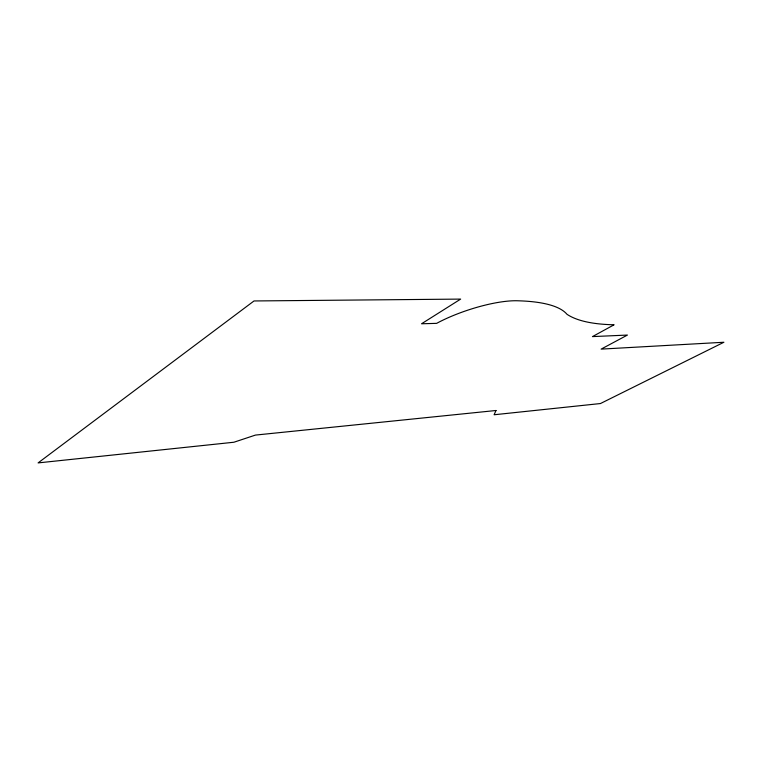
<?xml version="1.0" encoding="UTF-8"?>
<svg xmlns="http://www.w3.org/2000/svg" width="762" height="762" viewBox="0 0 762 762"><rect width="100%" height="100%" fill="white"/><g stroke="black" fill="none" stroke-linecap="round" stroke-linejoin="round"><path stroke-width="1.14" d="M496.005 410.499L494.1 414.766L600.446 403.546L723.9 342.252L601.123 349.12L627.431 335.061L592.455 336.604L614.115 324.774A361.74 87.792 -23 0 1 566.966 314.277A231.858 55.778 -16.7 0 0 518.084 300.79A60.693 15.831 -18.2 0 0 436.645 323.355L421.548 323.774L460.648 299.095L254.013 300.961L38.1 462.905L233.896 442.236L255.451 435.083L496.005 410.499"/></g></svg>
